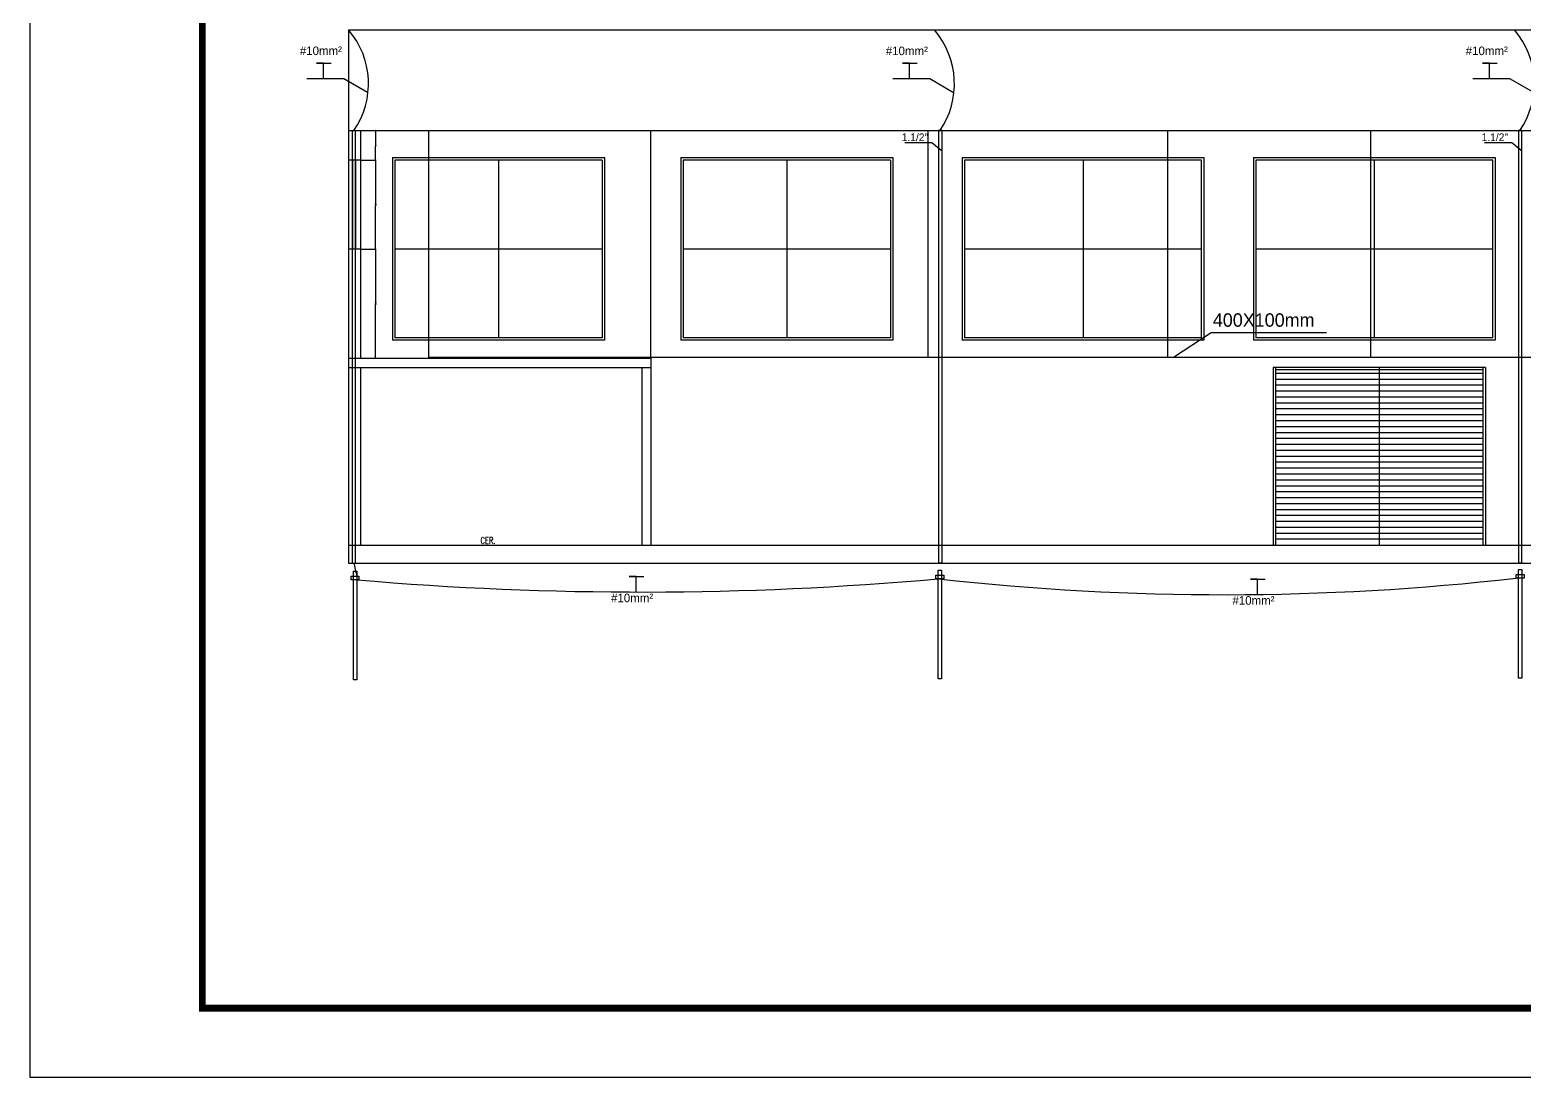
# Model space of a CAD drawing. Extents: x -4780 to 4154, y -1673 to 3208.
# Drawn here: x -399.5 to -182.8, y -488.6 to -336.8 of the extents above; entities that cross this region are included whole.
import ezdxf

# ---------------------------------------------------------------- set-up
doc = ezdxf.new("R2010")
doc.units = 0
doc.header["$MEASUREMENT"] = 0
doc.header["$PDMODE"] = 34
for name, color, linetype in [('ARQ-FOLHA', 7, 'Continuous'), ('COTAS', 5, 'Continuous'), ('eletrico', 3, 'Continuous'), ('ELETROCALHAS', 3, 'TRACKS'), ('ELÉTRICO', 3, 'Continuous'), ('PENA01', 1, 'Continuous'), ('PENA02', 2, 'Continuous'), ('pena06', 4, 'Continuous')]:
    doc.layers.add(name, color=color, linetype=linetype)
doc.layers.add('TEXTO', color=5, linetype='Continuous', lineweight=9)
doc.styles.add('PADRÃO', font='', dxfattribs={"height": 0.2})
doc.styles.add('REGUA80', font='GOTHIC.TTF')
doc.styles.add('ROMANS', font='romand.shx', dxfattribs={"width": 0.8})
doc.styles.add('STYLE1', font='romand.shx', dxfattribs={"width": 0.8})
doc.styles.get('PADRÃO').set_extended_font_data('AvantGarde Bk BT')
doc.linetypes.add('TRACKS', pattern='A,0.15,[130,ltypeshp.shx,S=0.25,R=0,X=0,Y=0],0.15', length=0.3)
doc.dimstyles.new('CORTE100', dxfattribs={"dimtxt": 0.1, "dimasz": 0.04, "dimexe": 0.08, "dimexo": 0.02, "dimgap": 0.05, "dimtad": 0, "dimzin": 4, "dimdsep": 46, "dimtxsty": 'ROMANS', "dimblk1": 'DOT', "dimblk2": 'DOT', "dimsah": 1, "dimcen": 0.09, "dimclrd": 30, "dimclre": 30, "dimclrt": 5, "dimadec": 0, "dimazin": 0, "dimtfac": 1, "dimtofl": 0, "dimtmove": 2, "dimatfit": 3, "dimldrblk": 'DOT', "dimfxl": 1, "dimtolj": 1, "dimtzin": 0, "dimarcsym": 0})

# ---------------------------------------------------------------- blocks, each defined once
blk = doc.blocks.new('DOT')
at = {"layer": 'PENA01', "color": 0, "linetype": 'ByBlock'}
blk.add_line((-0.5, 0), (-1, 0), dxfattribs=at)
at = {"layer": 'PENA01', "color": 0, "linetype": 'ByBlock', "const_width": 0.5}
blk.add_lwpolyline([(-0.25, 0, 1), (0.25, 0, 1)], format="xyb", close=True, dxfattribs=at)
blk = doc.blocks.new('*D510')
at = {"layer": 'COTAS', "color": 30, "linetype": 'Continuous', "lineweight": -2, "transparency": 16777216}
for p, q in [((-351.52, -368.53), (-349.25, -368.53)), ((-349.33, -368.57), (-349.33, -376.22)), ((-349.33, -384.29), (-349.33, -376.63)), ((-351.52, -384.33), (-349.25, -384.33))]:
    blk.add_line(p, q, dxfattribs=at)
at = {"layer": 'DEFPOINTS', "color": 0, "linetype": 'Continuous', "transparency": 16777216}
for p in [(-351.54, -368.53), (-351.54, -384.33), (-349.33, -384.33)]:
    blk.add_point(p, dxfattribs=at)
at = {"layer": 'COTAS', "color": 30, "linetype": 'Continuous', "lineweight": -2, "transparency": 16777216, "xscale": 0.04, "yscale": 0.04, "zscale": 0.04}
for p, rotation in [((-349.33, -368.53), 90), ((-349.33, -384.33), 270)]:
    blk.add_blockref('DOT', p, dxfattribs=dict(at, rotation=rotation))
at = {"layer": 'COTAS', "color": 5, "linetype": 'Continuous', "transparency": 16777216, "insert": (-349.33, -376.43), "char_height": 0.1, "attachment_point": 5, "rotation": 90, "style": 'ROMANS'}
blk.add_mtext('\\A1;15.80', dxfattribs=at)
blk = doc.blocks.new('*D511')
at = {"layer": 'COTAS', "color": 30, "linetype": 'Continuous', "lineweight": -2, "transparency": 16777216}
for p, q in [((-351.52, -355.65), (-349.25, -355.65)), ((-349.33, -355.69), (-349.33, -361.88)), ((-349.33, -368.49), (-349.33, -362.29)), ((-351.52, -368.53), (-349.25, -368.53))]:
    blk.add_line(p, q, dxfattribs=at)
at = {"layer": 'DEFPOINTS', "color": 0, "linetype": 'Continuous', "transparency": 16777216}
for p in [(-351.54, -355.65), (-351.54, -368.53), (-349.33, -368.53)]:
    blk.add_point(p, dxfattribs=at)
at = {"layer": 'COTAS', "color": 30, "linetype": 'Continuous', "lineweight": -2, "transparency": 16777216, "xscale": 0.04, "yscale": 0.04, "zscale": 0.04}
for p, rotation in [((-349.33, -355.65), 90), ((-349.33, -368.53), 270)]:
    blk.add_blockref('DOT', p, dxfattribs=dict(at, rotation=rotation))
at = {"layer": 'COTAS', "color": 5, "linetype": 'Continuous', "transparency": 16777216, "insert": (-349.33, -362.09), "char_height": 0.1, "attachment_point": 5, "rotation": 90, "style": 'ROMANS'}
blk.add_mtext('\\A1;12.88', dxfattribs=at)
blk = doc.blocks.new('*D512')
at = {"layer": 'COTAS', "color": 30, "linetype": 'Continuous', "lineweight": -2, "transparency": 16777216}
for p, q in [((-349.35, -351.35), (-349.41, -351.35)), ((-349.33, -351.39), (-349.33, -353.33)), ((-349.33, -355.61), (-349.33, -353.67)), ((-349.35, -355.65), (-349.41, -355.65))]:
    blk.add_line(p, q, dxfattribs=at)
at = {"layer": 'DEFPOINTS', "color": 0, "linetype": 'Continuous', "transparency": 16777216}
for p in [(-349.33, -351.35), (-349.33, -351.35), (-349.33, -355.65)]:
    blk.add_point(p, dxfattribs=at)
at = {"layer": 'COTAS', "color": 30, "linetype": 'Continuous', "lineweight": -2, "transparency": 16777216, "xscale": 0.04, "yscale": 0.04, "zscale": 0.04}
for p, rotation in [((-349.33, -351.35), 90), ((-349.33, -355.65), 270)]:
    blk.add_blockref('DOT', p, dxfattribs=dict(at, rotation=rotation))
at = {"layer": 'COTAS', "color": 5, "linetype": 'Continuous', "transparency": 16777216, "insert": (-349.33, -353.5), "char_height": 0.1, "attachment_point": 5, "rotation": 90, "style": 'ROMANS'}
blk.add_mtext('\\A1;4.29', dxfattribs=at)
blk = doc.blocks.new('FOLHA A3')
at = {"layer": 'ARQ-FOLHA'}
for p, q in [((0, 0), (0, -297)), ((0, -297), (420, -297))]:
    blk.add_line(p, q, dxfattribs=at)
at = {"layer": 'ARQ-FOLHA', "const_width": 1}
blk.add_lwpolyline([(410, -10), (25, -10), (25, -287), (410, -287), (410, -10)], dxfattribs=at)

msp = doc.modelspace()

# ---------------------------------------------------------------- linework, layer by layer
for p, q in [((-341.64, -384.243), (-341.64, -351.351)), ((-309.445, -384.231), (-309.445, -351.339)), ((-269.24, -384.209), (-269.24, -351.317)), ((-234.506, -384.225), (-234.506, -351.333)), ((-205.038, -384.185), (-205.038, -351.293))]:
    msp.add_line(p, q)
at = {"layer": 'COTAS', "linetype": 'Continuous'}
for p, q in [((-316.509, -355.619), (-346.566, -355.619)), ((-346.566, -355.619), (-346.566, -381.382)), ((-316.509, -355.619), (-316.509, -381.382)), ((-274.675, -355.619), (-304.732, -355.619)), ((-304.732, -355.619), (-304.732, -381.382)), ((-274.675, -355.619), (-274.675, -381.382)), ((-229.588, -355.619), (-263.94, -355.619)), ((-263.94, -355.619), (-263.94, -381.382)), ((-229.588, -381.382), (-229.588, -355.619)), ((-187.375, -355.619), (-221.726, -355.619)), ((-221.726, -355.619), (-221.726, -381.382)), ((-187.375, -381.382), (-187.375, -355.619)), ((-316.509, -381.382), (-346.566, -381.382)), ((-274.675, -381.382), (-304.732, -381.382)), ((-229.588, -381.382), (-263.94, -381.382)), ((-187.375, -381.382), (-221.726, -381.382)), ((-218.854, -385.703), (-218.854, -411.466)), ((-188.796, -386.046), (-218.854, -386.046)), ((-203.825, -385.703), (-203.825, -411.466)), ((-188.796, -385.703), (-188.796, -411.466))]:
    msp.add_line(p, q, dxfattribs=at)
at = {"layer": 'ELETROCALHAS'}
msp.add_line((-103.624, -384.243), (-341.64, -384.243), dxfattribs=at)
at = {"layer": 'ELÉTRICO', "ltscale": 0.015}
for p, q in [((-356.9, -341.578), (-357.913, -341.578)), ((-357.913, -341.578), (-355.78, -341.578)), ((-356.9, -343.795), (-356.9, -341.578)), ((-271.95, -341.59), (-272.963, -341.59)), ((-272.963, -341.59), (-270.83, -341.59)), ((-271.95, -343.807), (-271.95, -341.59)), ((-187.876, -341.581), (-188.889, -341.581)), ((-188.889, -341.581), (-186.756, -341.581)), ((-187.876, -343.798), (-187.876, -341.581)), ((-311.576, -416.003), (-312.589, -416.003)), ((-312.589, -416.003), (-310.456, -416.003)), ((-311.576, -418.22), (-311.576, -416.003)), ((-221.49, -416.363), (-222.503, -416.363)), ((-222.503, -416.363), (-220.37, -416.363)), ((-221.49, -418.58), (-221.49, -416.363))]:
    msp.add_line(p, q, dxfattribs=at)
at = {"layer": 'ELÉTRICO'}
for p, q in [((-359.297, -343.795), (-353.954, -343.795)), ((-353.954, -343.795), (-350.519, -345.796)), ((-274.346, -343.807), (-269.004, -343.807)), ((-269.004, -343.807), (-265.569, -345.809)), ((-190.273, -343.798), (-184.93, -343.798)), ((-184.93, -343.798), (-181.495, -345.799)), ((-268.692, -353.134), (-272.634, -353.134)), ((-267.338, -354.234), (-268.692, -353.134)), ((-184.618, -353.125), (-188.56, -353.125)), ((-183.264, -354.225), (-184.618, -353.125)), ((-233.641, -384.182), (-228.217, -380.61)), ((-228.217, -380.61), (-211.478, -380.61))]:
    msp.add_line(p, q, dxfattribs=at)
for points in [[(-352.758, -414.043), (-352.233, -414.043), (-352.233, -351.369), (-352.758, -351.37)], [(-267.739, -414.029), (-267.215, -414.029), (-267.215, -351.356), (-267.739, -351.356)], [(-183.665, -414.02), (-183.141, -414.02), (-183.141, -351.346), (-183.665, -351.347)], [(-352.557, -415.227), (-352.067, -415.227), (-352.067, -430.981), (-352.557, -430.981)], [(-268.108, -415.808), (-266.972, -415.808), (-266.972, -416.331), (-268.108, -416.331)], [(-267.771, -415.08), (-267.281, -415.08), (-267.281, -430.835), (-267.771, -430.835)], [(-183.97, -415.71), (-182.834, -415.71), (-182.834, -416.232), (-183.97, -416.232)], [(-183.633, -414.982), (-183.143, -414.982), (-183.143, -430.736), (-183.633, -430.736)], [(-352.894, -415.955), (-351.758, -415.955), (-351.758, -416.477), (-352.894, -416.477)]]:
    msp.add_lwpolyline(points, close=True, dxfattribs=at)
for centre, radius, start, end in [((-362.396, -344.56), 12.023, 325.60491, 40.49856), ((-277.446, -344.572), 12.023, 325.60491, 40.49856), ((-193.372, -344.562), 12.023, 325.60491, 40.49856), ((-261.478, -394.817), 93.022, 191.92795, 193.13452), ((-310.755, 64.604), 482.852, 265.09193, 275.10735), ((-226.309, -44.553), 374.082, 263.63651, 276.49865)]:
    msp.add_arc(centre, radius, start, end, dxfattribs=at)
at = {"layer": 'PENA01'}
for p, q in [((-351.536, -355.645), (-353.254, -355.645)), ((-353.254, -355.645), (-353.254, -368.527)), ((-351.536, -355.645), (-351.536, -368.527)), ((-346.91, -355.275), (-316.165, -355.275)), ((-346.91, -355.275), (-346.91, -381.726)), ((-331.537, -355.619), (-331.537, -381.382)), ((-316.165, -355.275), (-316.165, -381.726)), ((-305.076, -355.275), (-274.331, -355.275)), ((-305.076, -355.275), (-305.076, -381.726)), ((-289.704, -355.619), (-289.704, -381.382)), ((-274.331, -355.275), (-274.331, -381.726)), ((-264.283, -355.275), (-229.245, -355.275)), ((-264.283, -355.275), (-264.283, -381.726)), ((-246.764, -355.619), (-246.764, -381.382)), ((-229.245, -355.275), (-229.245, -381.726)), ((-222.07, -355.275), (-187.031, -355.275)), ((-222.07, -355.275), (-222.07, -381.726)), ((-204.55, -355.619), (-204.55, -381.382)), ((-187.031, -355.275), (-187.031, -381.726)), ((-351.536, -368.527), (-353.254, -368.527)), ((-346.566, -368.5), (-316.509, -368.5)), ((-304.732, -368.5), (-274.675, -368.5)), ((-263.94, -368.5), (-229.588, -368.5)), ((-221.726, -368.5), (-187.375, -368.5)), ((-316.165, -381.726), (-346.91, -381.726)), ((-274.331, -381.726), (-305.076, -381.726)), ((-229.245, -381.726), (-264.283, -381.726)), ((-187.031, -381.726), (-222.07, -381.726)), ((-188.453, -385.703), (-219.197, -385.703)), ((-219.197, -385.703), (-219.197, -411.466)), ((-188.796, -386.561), (-218.854, -386.561)), ((-188.796, -387.42), (-218.854, -387.42)), ((-188.453, -385.703), (-188.453, -411.466)), ((-188.796, -388.279), (-218.854, -388.279)), ((-188.796, -388.279), (-218.854, -388.279)), ((-188.796, -389.138), (-218.854, -389.138)), ((-188.796, -389.997), (-218.854, -389.997)), ((-188.796, -389.997), (-218.854, -389.997)), ((-188.796, -390.855), (-218.854, -390.855)), ((-188.796, -391.714), (-218.854, -391.714)), ((-188.796, -392.573), (-218.854, -392.573)), ((-188.796, -393.432), (-218.854, -393.432)), ((-188.796, -394.291), (-218.854, -394.291)), ((-188.796, -395.149), (-218.854, -395.149)), ((-188.796, -396.008), (-218.854, -396.008)), ((-188.796, -396.867), (-218.854, -396.867)), ((-188.796, -397.726), (-218.854, -397.726)), ((-188.796, -398.584), (-218.854, -398.584)), ((-188.796, -399.443), (-218.854, -399.443)), ((-188.796, -400.302), (-218.854, -400.302)), ((-188.796, -401.161), (-218.854, -401.161)), ((-188.796, -402.02), (-218.854, -402.02)), ((-188.796, -402.878), (-218.854, -402.878)), ((-188.796, -403.737), (-218.854, -403.737)), ((-188.796, -404.596), (-218.854, -404.596)), ((-188.796, -405.455), (-218.854, -405.455)), ((-188.796, -406.314), (-218.854, -406.314)), ((-188.796, -407.172), (-218.854, -407.172)), ((-188.796, -408.031), (-218.854, -408.031)), ((-188.796, -408.89), (-218.854, -408.89)), ((-188.796, -409.749), (-218.854, -409.749)), ((-188.796, -410.608), (-218.854, -410.608))]:
    msp.add_line(p, q, dxfattribs=at)
at = {"layer": 'PENA02'}
for p, q in [((-352.624, -368.527), (-352.624, -355.645)), ((-352.195, -368.527), (-352.195, -355.645))]:
    msp.add_line(p, q, dxfattribs=at)
at = {"layer": 'pena06'}
for p, q in [((-353.254, -336.752), (-353.254, -355.645)), ((-353.254, -336.752), (-6.304, -336.752)), ((-353.254, -351.351), (-6.304, -351.351)), ((-351.536, -351.351), (-351.536, -355.645)), ((-353.254, -368.527), (-353.254, -385.703)), ((-351.536, -368.527), (-351.536, -384.329)), ((-353.254, -384.329), (-309.456, -384.329)), ((-309.456, -384.329), (-309.456, -411.466)), ((-353.254, -385.703), (-309.456, -385.703)), ((-353.254, -385.703), (-353.254, -414.043)), ((-351.536, -385.703), (-351.536, -411.466)), ((-310.744, -385.703), (-310.744, -411.466)), ((-353.254, -411.466), (-138.772, -411.466)), ((-353.254, -414.043), (-95.618, -414.043))]:
    msp.add_line(p, q, dxfattribs=at)

# ---------------------------------------------------------------- block references
at = {"layer": 'ARQ-FOLHA'}
msp.add_blockref('FOLHA A3', (-399.459, -191.577), dxfattribs=at)

# ---------------------------------------------------------------- texts
at = {"layer": 'eletrico', "style": 'REGUA80'}
for s, height, p in [('1.1/2"', 1.1109, (-273.07, -352.877)), ('1.1/2"', 1.1109, (-188.996, -352.867)), ('400X100mm', 1.9461, (-227.968, -379.788))]:
    msp.add_text(s, height=height, dxfattribs=at).set_placement(p)
at = {"layer": 'ELÉTRICO', "ltscale": 0.015, "char_height": 1.244, "attachment_point": 1, "style": 'PADRÃO'}
for insert in [(-360.321, -339.159), (-275.371, -339.172), (-191.297, -339.162), (-315.201, -418.487), (-225.115, -418.847)]:
    msp.add_mtext_dynamic_manual_height_columns('#10mm²', width=7.5444, gutter_width=155.494, heights=[0], dxfattribs=dict(at, insert=insert))
at = {"layer": 'TEXTO', "style": 'STYLE1', "width": 0.7}
msp.add_text('CER.', height=0.9661, dxfattribs=at).set_placement((-334.13, -411.255))

# ---------------------------------------------------------------- dimensions: what is measured, and where the dimension line sits
at = {"layer": 'COTAS', "linetype": 'Continuous'}
for base, p1, p2, picture, middle in [((-349.329, -351.351), (-349.329, -355.645), (-349.329, -351.351), '*D512', (-349.329, -353.498)), ((-349.329, -368.527), (-351.536, -355.645), (-351.536, -368.527), '*D511', (-349.329, -362.086)), ((-349.329, -384.329), (-351.536, -368.527), (-351.536, -384.329), '*D510', (-349.329, -376.428))]:
    dim = msp.add_linear_dim(base=base, p1=p1, p2=p2, angle=90, dimstyle='CORTE100', dxfattribs=at)
    dim.commit()
    dim.dimension.update_dxf_attribs({"geometry": picture, "text_midpoint": middle})

doc.saveas('drawing.dxf')
